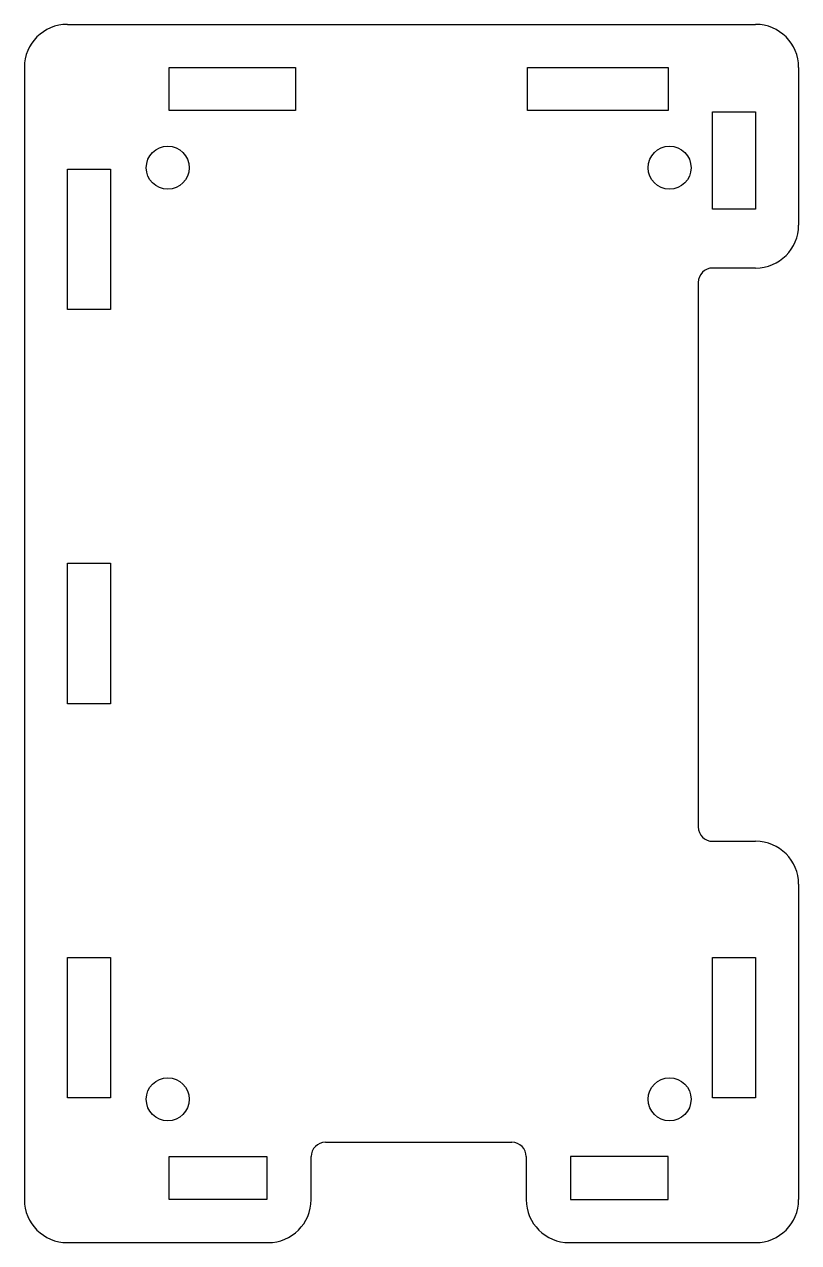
# Model space of a CAD drawing. Extents: x 0 to 54, y 0 to 85.
import ezdxf

# ---------------------------------------------------------------- set-up
doc = ezdxf.new("R2010")
doc.units = 0
doc.layers.get('0').update_dxf_attribs({"linetype": 'continuous'})

# ---------------------------------------------------------------- blocks, each defined once
blk = doc.blocks.new('FILLET007')
at = {"color": 0}
for p, q in [((3, 85), (51, 85)), ((0, 82), (0, 3)), ((10.1, 82), (18.9, 82)), ((10.1, 79), (10.1, 82)), ((18.9, 82), (18.9, 79)), ((35.1, 82), (44.9, 82)), ((35.1, 79), (35.1, 82)), ((44.9, 82), (44.9, 79)), ((54, 82), (54, 71)), ((18.9, 79), (10.1, 79)), ((44.9, 79), (35.1, 79)), ((48, 78.9), (51, 78.9)), ((48, 72.1), (48, 78.9)), ((51, 78.9), (51, 72.1)), ((3, 74.9), (6, 74.9)), ((3, 65.1), (3, 74.9)), ((6, 74.9), (6, 65.1)), ((51, 72.1), (48, 72.1)), ((51, 68), (48, 68)), ((47, 67), (47, 29)), ((6, 65.1), (3, 65.1)), ((3, 47.4), (6, 47.4)), ((3, 37.6), (3, 47.4)), ((6, 47.4), (6, 37.6)), ((6, 37.6), (3, 37.6)), ((48, 28), (51, 28)), ((54, 25), (54, 3)), ((3, 19.9), (6, 19.9)), ((3, 10.1), (3, 19.9)), ((6, 19.9), (6, 10.1)), ((48, 19.9), (51, 19.9)), ((48, 10.1), (48, 19.9)), ((51, 19.9), (51, 10.1)), ((6, 10.1), (3, 10.1)), ((51, 10.1), (48, 10.1)), ((21, 7), (34, 7)), ((10.1, 6), (16.9, 6)), ((10.1, 3), (10.1, 6)), ((16.9, 6), (16.9, 3)), ((20, 3), (20, 6)), ((35, 6), (35, 3)), ((44.9, 6), (38.1, 6)), ((38.1, 6), (38.1, 3)), ((44.9, 3), (44.9, 6)), ((16.9, 3), (10.1, 3)), ((38.1, 3), (44.9, 3)), ((3, 0), (17, 0)), ((38, 0), (51, 0))]:
    blk.add_line(p, q, dxfattribs=at)
for centre in [(10, 75), (45, 75), (10, 10), (45, 10)]:
    blk.add_circle(centre, 1.5, dxfattribs=at)
for centre, radius, start, end in [((3, 82), 3, 90, -180), ((51, 82), 3, 0, 90), ((51, 71), 3, -90, 0), ((48, 67), 1, 90, -180), ((48, 29), 1, -180, -90), ((51, 25), 3, 0, 90), ((21, 6), 1, 90, 180), ((34, 6), 1, 0, 90), ((3, 3), 3, 180, -90), ((17, 3), 3, -90, 0), ((38, 3), 3, 180, -90), ((51, 3), 3, -90, 0)]:
    blk.add_arc(centre, radius, start, end, dxfattribs=at)

msp = doc.modelspace()

# ---------------------------------------------------------------- block references
at = {"color": 0}
msp.add_blockref('FILLET007', (0, 0), dxfattribs=at)

doc.saveas('drawing.dxf')
